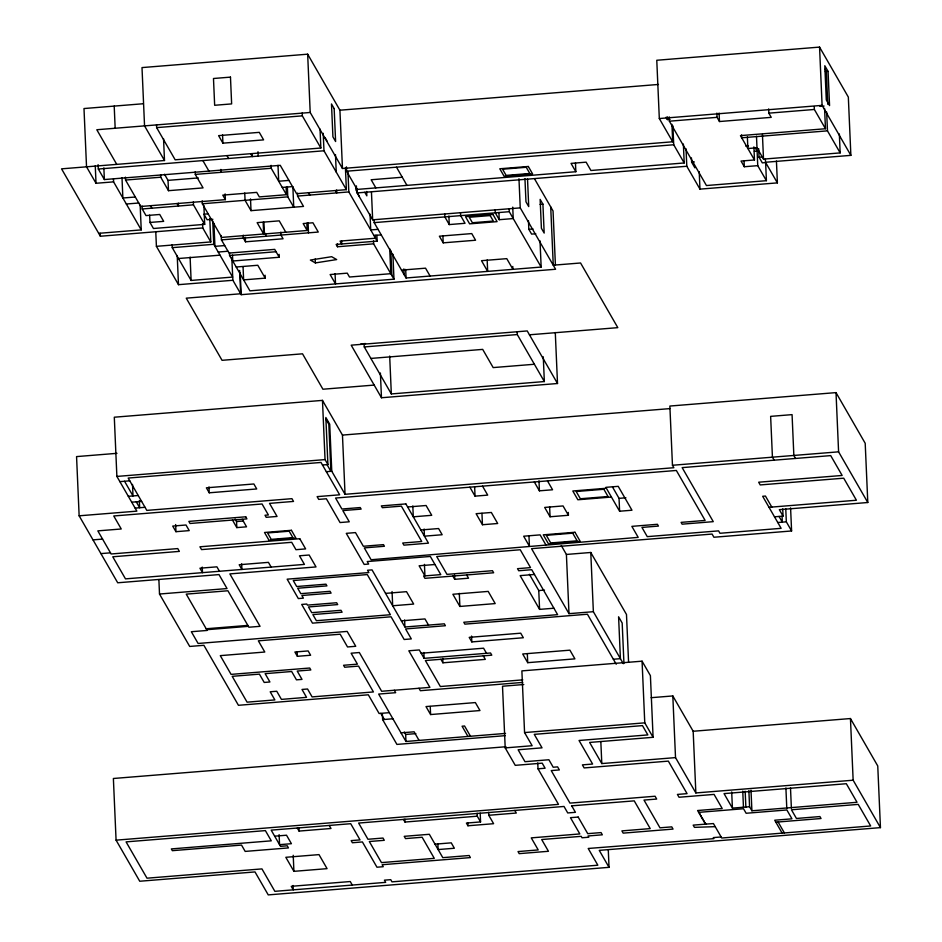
<?xml version="1.0" encoding="UTF-8"?>
<svg xmlns="http://www.w3.org/2000/svg" width="942" height="942" viewBox="0 0 942 942"><rect width="100%" height="100%" fill="white"/><g stroke="black" fill="none" stroke-linecap="round" stroke-linejoin="round"><path stroke-width="1.41" d="M315.37 262.924L336.671 259.568L331.655 256.695L310.365 260.051L315.37 262.924L315.205 258.968M671.94 124.297L672.694 141.783L342.464 168.488L339.921 110.202L307.657 54.189L142.006 67.588L144.55 125.875L164.497 160.517L61.548 168.842L100.37 236.242L202.754 227.952L210.808 241.929L156.407 246.333L155.771 231.767M765.387 159.351L765.505 162.26L850.873 155.359L848.33 97.073L819.552 47.1L656.774 60.264L659.318 118.539L672.694 141.783M143.149 103.75L83.991 108.542L86.534 166.816L96.025 183.278L113.582 181.865L141.241 229.895L98.698 233.333M342.464 168.488L310.201 112.475L96.802 129.737L116.749 164.379M339.921 110.202L658.458 84.45M825.322 71.616L828.065 71.404L829.561 105.598L826.299 99.923L824.803 65.728L828.065 71.404M156.643 127.629L302.335 115.854L320.857 148.024L175.177 159.81L156.643 127.629L156.525 124.721M222.924 143.16L263.607 139.875L259.274 132.351L218.591 135.636L222.924 143.16L222.559 134.836M659.318 118.539L822.095 105.374L850.873 155.359M819.929 106.387L824.062 106.046M666.053 117.303L667.36 119.575L670.08 119.351M669.197 116.832L669.385 121.2L717.062 117.338L719.476 121.53L771.251 117.35L768.825 113.158L768.648 108.907M768.825 113.158L814.371 109.472L825.463 128.736L740.447 135.613L754.471 159.963L741.036 161.047L744.31 166.734L757.745 165.651L766.411 180.687L706.441 185.539L669.385 121.2M98.309 169.03L323.977 150.779L346.373 189.66L296.589 193.687L280.257 165.333L104.374 179.557L98.309 169.03L98.109 164.662M125.416 177.143L125.545 180.052L160.729 177.214L168.488 190.684L203.06 187.894L195.3 174.411L195.182 171.833M195.3 174.411L271.225 168.277L286.45 194.7L259.333 196.902L256.73 192.38L222.771 195.124L225.374 199.645L140.77 206.486L125.545 180.052M164.509 174.246L168.029 180.369L198.279 177.92M756.485 136.19L756.991 147.788L763.503 159.104L840.17 152.898L827.476 130.856L741.707 137.791L741.578 134.894M346.609 171.209L673.718 144.762L684.198 162.966L590.928 170.502L586.124 162.165L571.04 163.378L575.845 171.727L357.089 189.413L346.609 171.209L346.421 166.84M288.947 180.405L278.691 181.229L277.996 165.333M745.77 146.081L748.454 145.857M135.307 197.008L122.872 198.008L122.001 177.814M756.991 147.788L747.877 148.518L747.371 136.931M402.281 177.237L371.16 179.757L375.858 187.894M282.259 187.434L292.515 186.598M754.424 151.332L757.109 151.109L757.745 165.651M126.334 204.014L138.768 203.013M691.452 157.903L691.628 162.177L694.348 161.965M758.663 148.636L759.04 157.184L763.008 156.867M202.212 200.858L202.342 203.766L287.793 196.854L293.751 207.205L292.856 186.669M297.425 193.157L297.554 196.066L348.823 191.921L377.153 241.105L336.129 244.425L337.483 246.757L373.621 243.837L393.98 279.185L249.924 290.831L229.565 255.494L229.448 252.55M142.077 206.062L142.195 208.971L193.451 204.826L204.697 224.361L153.452 228.506L149.966 222.453L149.637 215.153M356.983 188.553L357.171 192.922L686.8 166.263L699.977 189.13L777.386 182.878L776.432 161.023M766.282 162.542L762.302 162.86L759.04 157.184M208.229 213.834L203.919 214.175L207.134 219.757L212.868 219.286M244.743 192.98L245.061 200.316L251.019 210.655L303.512 206.416L297.554 196.066M149.966 222.453L163.684 221.346L159.728 214.482L146.01 215.588L142.195 208.971M540.107 204.402L542.91 204.167L544.17 233.074L541.403 228.282L540.143 199.374L542.91 204.167M357.171 192.922L372.667 219.816L520.243 207.876L555.592 269.259L241.187 294.681L232.886 280.28L231.803 258.132M374.174 222.63L509.281 211.703L541.155 267.057L406.061 277.984L374.174 222.63L374.056 219.71M306.845 223.207L307.163 230.496L221.711 237.408L202.342 203.766M221.24 235.512L221.429 239.88L318.278 232.05L312.932 222.771L303.171 223.56L307.163 230.496M378.048 229.342L370.724 229.942L370.029 214.14M495.162 209.972L495.28 212.833L499.236 219.698L513.225 218.568L512.731 207.134M444.73 214.058L444.848 216.907L449.263 224.573L465.042 223.301L460.638 215.636L460.508 212.774M172.245 247.652L213.752 244.296L232.627 277.078L191.12 280.433L172.245 247.652L172.115 244.732M243.236 235.182L243.366 238.102L245.509 241.811L283.071 238.773L280.94 235.064L280.81 232.144M224.702 245.568L214.941 246.357L213.928 223.325M373.915 235.476L381.239 234.888M218.214 252.032L227.976 251.243M528.45 220.628L528.827 229.295L533.019 228.965M178.497 258.52L220.004 255.164M229.565 255.494L276.065 251.726M535.786 233.757L531.594 234.099L528.827 229.295M443.211 242.848L475.58 240.234L471.754 233.581L439.372 236.195L443.211 242.848L442.893 235.712M279.115 254.328L279.244 257.26L232.756 261.016L232.497 255.152M236.207 267.01L257.79 265.267L265.208 278.137L243.625 279.88L243.048 266.668M156.407 246.333L178.485 284.672L232.886 280.28M401.527 270.118L425.548 268.176L430.082 276.041M360.845 343.924L365.531 343.547M364.26 346.939L517.288 334.563L544.346 381.557L391.33 393.933L364.26 346.939L364.142 344.03M529.451 334.799L617.811 327.651L580.566 262.983L553.26 265.197L550.705 206.91M370.877 358.431L482.693 349.388L493.172 367.592L534.385 364.26M374.162 385.078L322.918 389.223L302.523 353.815L222.053 360.315L186.257 298.167L240.657 293.774L239.645 270.46M774.489 516.817L783.049 516.122L779.328 509.669L867.794 502.51L865.203 443.293L836.013 392.614L669.868 406.049L672.458 465.266L673.871 467.715L345.043 494.303L342.464 435.086L322.47 400.385L114.3 417.212L116.879 476.428L136.873 511.141L79.14 515.804L76.561 456.599L116.973 453.326M557.511 383.512L527.226 330.936L351.189 345.172L381.475 397.748L557.511 383.512L555.285 332.514M342.464 435.086L669.821 408.616M116.879 476.428L325.049 459.602L327.91 464.559L322.482 464.995M119.881 481.633L129.772 480.832M326.344 471.695L331.772 471.259L345.043 494.303M128.336 496.316L138.239 495.516M209.242 492.796L256.73 488.957L253.857 483.976L206.369 487.815L209.242 492.796L208.983 486.92M131.727 502.204L141.63 501.403M135.13 508.103L145.021 507.302M672.458 465.266L838.592 451.83L867.794 502.51M469.87 487.167L475.039 496.14L487.697 495.115L482.528 486.143M534.314 481.963L539.425 490.829L552.577 489.769L547.467 480.891M606.377 488.262L572.807 490.982L577.858 499.766L611.44 497.046M407.639 506.996L426.09 505.513L431.742 515.309L413.291 516.805L412.808 505.96M235.1 519.03L236.548 521.55L243.507 520.985M175.954 531.688L189.236 530.617L185.998 525L172.716 526.072L175.954 531.688L175.648 524.541M232.462 520.043L236.807 527.602L246.557 526.825L242.2 519.266M92.999 539.872L102.572 539.095M612.524 487.038L619.047 498.353L625.912 497.8M568.426 515.274L563.045 505.936L544.676 507.42L550.057 516.769L568.426 515.274L568.309 512.413M619.601 511.223L631.976 510.223L618.223 486.343L605.847 487.344L619.601 511.223L619.047 498.353M100.912 553.602L110.485 552.836M482.445 524.729L497.694 523.505L491.347 512.472L476.099 513.696L482.445 524.729L481.951 513.296M420.874 529.981L438.595 528.544L442.163 534.738L424.442 536.163L424.124 529.015M769.013 507.302L856.419 500.237L843.714 478.183L760.229 484.93L758.663 482.21L842.148 475.463L830.714 455.61L682.149 467.621L713.271 521.656L682.126 524.176L681.09 522.374L705.122 520.431L676.344 470.47L335.576 498.035L341.911 509.033L360.233 507.55L361.139 509.116L342.817 510.588L349.27 521.797L340.05 522.539L326.368 498.777L318.714 499.39L317.124 496.634L339.65 494.809L321.022 462.451L128.171 478.053L146.811 510.399L291.938 498.671L293.527 501.427L269.53 503.369L277.054 516.44L266.197 517.323L265.008 515.239L268.376 514.968L262.053 503.982L113.746 515.969L121.247 528.98L97.838 530.876L111.144 553.978L177.767 548.585L179.38 551.388L112.757 556.781L125.486 578.871L304.431 564.399L299.474 555.792L309.153 555.015L316.017 566.931L229.86 573.902L260.051 626.324L248.9 627.219L227.905 590.764L186.245 594.131L207.158 630.445L191.332 631.717L198.103 643.468L347.174 631.423L355.746 646.294L347.516 646.954L340.18 634.213L258.344 640.831L264.796 652.029L220.287 655.632L231.084 674.378L309.718 668.019L310.836 669.962L297.225 671.069L302.017 679.394L296.459 679.841L291.667 671.516L265.126 673.66L269.918 681.984L264.207 682.444L259.415 674.131L232.203 676.332L247.087 702.167L274.876 699.918L270.189 691.781L276.748 691.251L281.434 699.388L306.55 697.351L302.005 689.45L307.563 689.002L312.108 696.903L373.432 691.946L358.549 666.112L344.69 667.23L343.559 665.276L357.43 664.157L351.119 653.206L359.338 652.535L381.651 691.275L429.905 687.377L408.828 650.792L419.272 649.945L424.124 658.352L490.535 652.983L491.795 655.173L425.384 660.542L440.35 686.53L522.786 679.865M777.774 522.516L786.334 521.821L791.598 530.97L713.918 537.246L712.081 534.055L531.547 548.656L568.992 613.666L593.366 611.699L623.286 663.663M434.968 564.505L419.119 565.777L424.936 575.892L424.442 564.376M561.267 545.536L566.401 554.449L590.775 552.483L626.489 614.49L628.573 662.155M158.88 579.577L159.504 594.025L227.034 588.562L218.991 574.585L117.715 582.78L79.14 515.804M452.843 576.08L454.715 579.318L468.539 578.2L466.667 574.961M534.467 574.467L520.149 575.621L539.589 609.38L553.908 608.226M385.549 593.378L406.52 591.67L413.668 604.069L392.684 605.765L392.06 591.529M529.404 574.29L538.765 590.552L544.5 590.081M459.884 606.448L495.198 603.587L488.192 591.411L452.867 594.261L459.884 606.448L459.307 593.342M206.192 628.761L247.852 625.394M206.734 629.715L248.394 626.336M401.363 620.837L424.972 618.929L428.528 625.099M404.919 627.007L444.306 623.828L445.401 625.723L405.578 628.938L411.313 638.912L404.153 639.488L391.071 616.786L312.485 623.145L301.699 604.434L306.774 604.022L307.41 605.117L336.647 602.75L337.707 604.587L308.458 606.954L311.743 612.665L340.992 610.298L342.099 612.218L312.862 614.584L316.382 620.707L390.4 614.726L367.274 574.561L293.256 580.543L296.706 586.536L325.944 584.17L326.933 585.877L297.684 588.244L300.804 593.66L330.053 591.305L331.101 593.13L301.864 595.497L303.395 598.146L298.32 598.559L287.157 579.177L368.864 572.559L367.533 570.251L372.031 569.886L404.919 627.007L404.613 620.013M471.824 641.914L523.34 637.746L520.714 633.189L469.198 637.357L471.824 641.914L471.565 636.062M297.366 656.315L310.625 655.243L308.14 650.934L294.881 652.005L297.366 656.315L297.177 652.088M421.18 653.242L483.576 648.202L486.519 653.301M440.903 659.294L442.928 662.803L485.318 659.376L483.305 655.856M527.708 662.673L574.914 658.858L569.91 650.168L522.704 653.983L527.708 662.673L527.332 653.901M613.36 659.247L620.413 658.67L618.588 616.786L622.179 623.027L623.945 663.462M505.995 746.735L113.381 778.492L116.078 840.158L139.746 881.241L255.011 871.927L268.246 894.9L609.038 867.335L599.265 850.367L880.452 827.629L853.146 780.212L695.855 792.94L675.52 757.615L601.797 763.573L589.621 742.437L653.089 737.303L650.404 675.638L642.067 661.178L521.88 670.892L524.564 732.57L532.148 745.723L505.206 747.901L502.51 686.235L523.787 684.516M522.728 682.42L420.368 690.698L418.966 688.261M389.376 712.67L379.108 713.494L368.334 694.796L238.444 705.299L203.884 645.305L189.707 646.447L159.504 594.025M430.588 714.554L479.973 710.551L475.369 702.579L425.996 706.571L430.588 714.554L430.235 706.488M382.381 713.906L382.629 719.606L392.896 718.781M651.134 697.692L672.823 695.95L693.171 731.263L695.855 792.94M401.009 732.864L414.115 731.804L419.072 740.412M404.248 732.005L405.661 734.454L415.858 733.63M394.274 690.262L395.675 692.688L378.66 694.066L405.967 741.472L505.536 733.418M524.564 732.57L644.764 722.844L653.089 737.303M505.312 735.655L396.923 744.416L382.629 719.606M693.171 731.263L850.449 718.546L877.756 765.964L880.452 827.629M537.752 762.926L538.012 768.802L545.112 768.225L542.192 763.161L515.25 765.34L505.206 747.901M116.078 840.158L558.5 804.374L538.012 768.802M403.482 819.434L404.989 822.048L477.264 816.196L480.561 821.93L466.396 823.072L467.95 825.769L493.608 823.697L488.745 815.277L488.627 812.345M488.745 815.277L516.31 813.04L514.815 810.438M297.307 828.03L299.061 831.079L331.007 828.489L329.253 825.439M274.664 836.178L286.521 835.213L291.419 843.702L279.55 844.668L279.115 834.647M732.405 808.13L749.573 806.741L751.904 810.791L857.032 802.29L846.34 783.72L724.045 793.611L732.405 808.13L731.698 791.975M698.634 812.369L743.521 808.742L746.135 813.264L786.864 809.967L791.963 818.822L774.713 820.223L782.143 833.128M698.787 812.534L699.294 812.322M699.671 814.065L700.365 814.182L699.765 814.229M700.648 815.76L701.343 815.878L700.742 815.925M701.625 817.456L702.32 817.574L701.719 817.621M702.602 819.151L703.203 819.104M703.58 820.847L704.18 820.8M435.016 844.162L451.253 842.843L454.362 848.247L438.124 849.566L437.877 843.761M704.557 822.543L705.158 822.496M705.381 823.967L706.064 824.085L693.171 825.133L694.454 827.359L715.213 826.652M775.831 822.178L821.047 818.516L819.917 816.561L796.449 818.468L791.445 809.779L858.233 804.386L870.667 825.969L721.76 838.015L713.435 823.567L705.417 824.144L697.575 810.52L722.208 808.53L714.083 794.412L679.041 797.25L677.416 794.424L687.071 793.647L668.337 761.124L584.158 767.93L582.392 764.88L592.612 764.044L579.036 740.471L647.837 734.913L642.479 725.611L534.267 734.36L542.039 747.842L518.124 749.773L524.988 761.689L548.892 759.747L553.201 767.235L557.593 766.882L559.36 769.932L551.235 770.591L569.969 803.114L655.079 796.237L656.692 799.052L643.998 800.076L659.977 827.818L671.764 826.864L673.047 829.09L623.18 833.128L621.897 830.891L650.216 828.607L634.237 800.865L571.535 805.846M293.916 871.338L327.074 868.654L318.997 854.618L285.826 857.302L293.916 871.338L293.209 855.277M721.16 836.967L713.271 837.603L713.871 838.651L588.208 848.471L597.84 865.203L391.99 881.853L390.73 879.663L384.418 880.169L385.69 882.36L274.864 891.332L261.947 868.901L146.999 878.191L126.075 841.877L265.397 830.608L271.284 840.829L171.338 848.919L172.351 850.673L241.529 845.08L245.179 851.415L288.452 847.918L287.228 845.786L280.516 846.34L271.19 830.138L350.707 823.708L360.032 839.899L351.166 840.617L352.39 842.749L362.399 841.936L376.965 867.217L383.264 866.699L382.134 864.732L470.388 857.597L469.198 855.513L442.787 857.656L429.34 834.294L404.224 836.331L405.519 838.592L422.134 837.25L434.286 858.35L381.475 862.613L369.323 841.524L384.289 840.311L382.994 838.05L367.957 839.263L358.631 823.061L563.999 806.458L567.743 812.946L575.444 812.322L571.759 805.928M825.039 69.272L826.358 71.533L827.783 104.315M765.505 162.26L777.386 182.878M755.143 147.706L757.109 151.109M691.628 162.177L694.902 167.853M795.578 458.448L793.847 455.445L792.069 414.633L770.638 416.364L772.428 457.176L774.159 460.179M779.034 516.44L782.319 522.151L782.06 516.357M771.804 507.079L765.446 496.057L762.667 496.281L781.13 528.332L719.971 533.278L718.581 530.876L647.26 536.646L641.949 527.426L658.446 526.083L657.41 524.294L631.858 526.354L638.205 537.376L371.124 559.748L364.295 547.891L384.418 546.266L383.488 544.641L363.365 546.266L355.487 532.595L346.279 533.349L364.177 564.423L368.663 564.058L367.227 561.55L430.329 556.451L440.785 574.608L423.594 575.998L424.948 578.329L493.655 572.771L492.454 570.699L446.979 574.373L436.699 556.522L520.243 549.763L530.523 567.614L517.511 568.674L518.701 570.746L531.724 569.698L557.617 614.655L463.782 622.25L464.877 624.146L587.431 614.231L616.233 664.228M534.573 178.898L553.048 210.973L555.403 264.89M778.092 821.989L784.403 832.94M396.488 167.181L406.968 185.386M364.766 192.262L366.838 195.854L366.65 191.52M359.408 196.454L356.641 191.662L356.394 185.88M325.002 137.508L327.015 140.994M545.854 544.853L540.119 534.879L523.67 536.21L529.416 546.183L528.968 536.175M335.434 190.543L336.789 192.898L336.659 189.978M308.458 192.721L309.812 195.076M250.643 153.699L252.303 156.572L252.173 153.64M285.803 232.227L279.244 220.852L257.131 222.642L263.678 234.016L263.159 222.277M226.975 155.618L228.623 158.492M279.244 257.26L274.711 249.383L229.036 253.08L221.429 239.88M202.871 160.576L208.936 171.103M325.614 418.672L328.829 424.265L330.889 471.33L327.027 464.63M177.025 203.554L178.462 206.039L178.332 203.154M470.482 736.255L464.571 725.999L462.075 726.211L467.974 736.456M150.437 205.697L151.874 208.194M380.827 713.353L384.348 719.464M271.143 567.096L268.423 562.362L239.186 564.729L241.906 569.463L241.658 563.799M219.474 571.276L216.907 566.837L199.928 568.203L202.483 572.654L202.247 567.084M124.544 481.256L133.01 495.939L132.504 484.423M136.272 501.839L139.663 507.738L139.357 500.579M352.284 885.068L350.259 881.535L291.243 886.316L293.28 889.837L293.092 885.492M839.346 133.964L840.17 152.898M826.652 112.016L827.476 130.856M824.58 108.448L825.463 128.736M850.449 718.546L853.146 780.212M836.013 392.614L838.592 451.83M819.552 47.1L822.095 105.374M814.241 106.564L814.371 109.472M790.585 507.856L791.598 530.97M785.758 508.798L786.334 521.821M782.731 508.88L783.049 516.122M765.646 163.201L766.411 180.687M762.431 134.471L763.503 159.104M790.491 787.759L791.386 808.318M785.899 787.948L786.794 808.507M753.894 146.881L754.471 159.963M744.05 160.917L744.31 166.734M750.998 790.232L751.904 810.791M748.866 790.585L749.573 806.741M719.111 113.04L719.476 121.53M716.886 113.099L717.062 117.338M745.169 791.245L745.876 807.388M742.755 791.115L743.462 807.27M699.211 171.644L699.977 189.13M686.035 148.777L686.8 166.263M683.374 144.02L684.198 162.966M672.882 125.816L673.718 144.762M667.23 116.726L667.36 119.575M672.823 695.95L675.52 757.615M642.067 661.178L644.764 722.844M608.273 849.719L609.038 867.335M600.831 741.554L601.797 763.573M575.468 162.99L575.845 171.727M590.775 552.483L593.366 611.699M566.401 554.449L568.992 613.666M540.013 240.834L541.155 267.057M543.275 356.794L544.346 381.557M549.622 506.761L550.057 516.769M527.532 179.121L528.721 206.581L525.966 201.788L524.953 178.662M538.989 480.82L539.425 490.829M538.765 590.552L539.589 609.38M518.971 178.745L520.243 207.876M517.158 331.655L517.288 334.563M512.801 266.48L512.931 269.341L506.772 258.65L481.503 260.687L487.662 271.378L487.167 259.957M509.151 208.841L509.281 211.703M498.919 212.551L499.236 219.698M474.627 486.649L475.039 496.14M480.185 813.158L480.561 821.93M477.135 813.276L477.264 816.196M448.887 216.001L449.263 224.573M467.821 822.849L467.95 825.769M454.527 574.938L454.715 579.318M442.728 658.411L442.928 662.803M423.865 652.5L424.124 658.352M405.684 269.412L406.061 277.984M403.871 268.894L404.118 274.605M392.885 254.222L393.98 279.185M390.812 250.631L391.907 275.594M389.717 248.723L390.812 273.686L349.482 277.019L347.257 273.156L330.124 274.546L335.529 283.907L335.069 273.627M389.682 356.052L391.33 393.933M405.661 734.454L405.967 741.472M404.86 819.116L404.989 822.048M376.894 235.217L377.153 241.105M375.375 235.288L375.505 238.232L340.074 241.093L341.734 243.966L341.605 241.022M380.391 372.985L381.475 397.748M371.454 192.133L372.667 219.816M373.491 240.928L373.621 243.837M355.97 187.364L356.088 190.26M347.939 171.526L348.823 191.921M345.42 167.806L346.373 189.66M335.47 154.57L336.235 172.056M337.354 243.848L337.483 246.757M323.212 133.293L323.977 150.779M320.033 129.089L320.857 148.024M331.772 471.259L329.712 424.194L325.85 417.483L327.91 464.559M307.657 54.189L310.201 112.475M322.47 400.385L325.049 459.602M308.069 222.642L308.517 232.839M302.205 112.934L302.335 115.854M287.345 186.587L287.793 196.854M286.132 187.423L286.45 194.7M271.108 165.356L271.225 168.277M298.944 828.206L299.061 831.079M265.656 233.369L265.785 236.289M263.925 222.218L264.431 233.957M265.079 275.205L265.208 278.137M258.002 151.733L258.19 156.101M250.513 198.927L251.019 210.655M245.309 237.419L245.509 241.811M240.234 272.827L241.187 294.681M225.114 193.899L225.374 199.645M236.548 521.55L236.807 527.602M220.875 169.419L221.005 172.339M212.727 220.981L213.752 244.296M209.783 218.626L210.808 241.929M203.872 205.427L204.697 224.361M202.565 223.584L202.754 227.952M193.322 201.918L193.451 204.826M190.107 257.119L191.12 280.433M177.214 255.541L178.485 284.672M168.029 180.369L168.488 190.684M163.543 138.662L164.497 160.517M160.611 174.635L160.729 177.214M140.158 205.132L141.241 229.895M114.206 106.093L115.159 127.947M113.452 178.945L113.582 181.865M103.856 167.9L104.374 179.557M100.241 233.322L100.37 236.242M95.26 165.804L96.025 183.278M230.472 77.126L213.481 78.504L214.658 105.28L231.638 103.903L230.472 77.126M528.309 166.463L499.79 168.771L504.088 176.225L532.607 173.917L528.309 166.463M526.248 167.287L502.569 169.207L506.137 175.4L529.816 173.481L526.248 167.287M492.96 214.446L465.489 216.672L469.622 223.855L497.093 221.641L492.96 214.446M490.181 215.577L469.246 217.261L472.401 222.736L493.337 221.052L490.181 215.577M245.732 516.793L188.859 521.397L190.06 523.481L246.922 518.877L245.732 516.793M405.861 503.911L381.322 505.901L382.346 507.679L401.374 506.137L421.733 541.497L402.705 543.028L403.93 545.147L428.469 543.157L405.861 503.911M603.869 489.275L576.198 491.512L580.366 498.754L608.037 496.516L603.869 489.275M291.419 530.299L264.514 532.477L269.012 540.284L295.918 538.106L291.419 530.299M289.17 531.206L267.563 532.948L271.261 539.377L292.868 537.623L289.17 531.206M299.768 538.718L199.928 546.796L201.553 549.598L291.702 542.309L295.953 549.692L305.632 548.903L299.768 538.718M574.973 532.265L543.263 534.832L548.468 543.864L580.178 541.297L574.973 532.265M572.724 533.172L546.313 535.315L550.717 542.957L577.128 540.826L572.724 533.172M578.176 817.055L570.463 817.68L579.836 833.941L531.264 837.874L538.212 849.931L518.018 851.568L519.207 853.64L548.456 851.285L541.685 839.534L581.214 836.331L582.038 837.768L588.797 837.214L588.067 835.966L602.338 834.812L601.055 832.587L587.737 833.658L578.176 817.055M334.163 108.613L331.49 103.95L332.926 136.861L335.611 141.524L334.163 108.613"/></g></svg>
